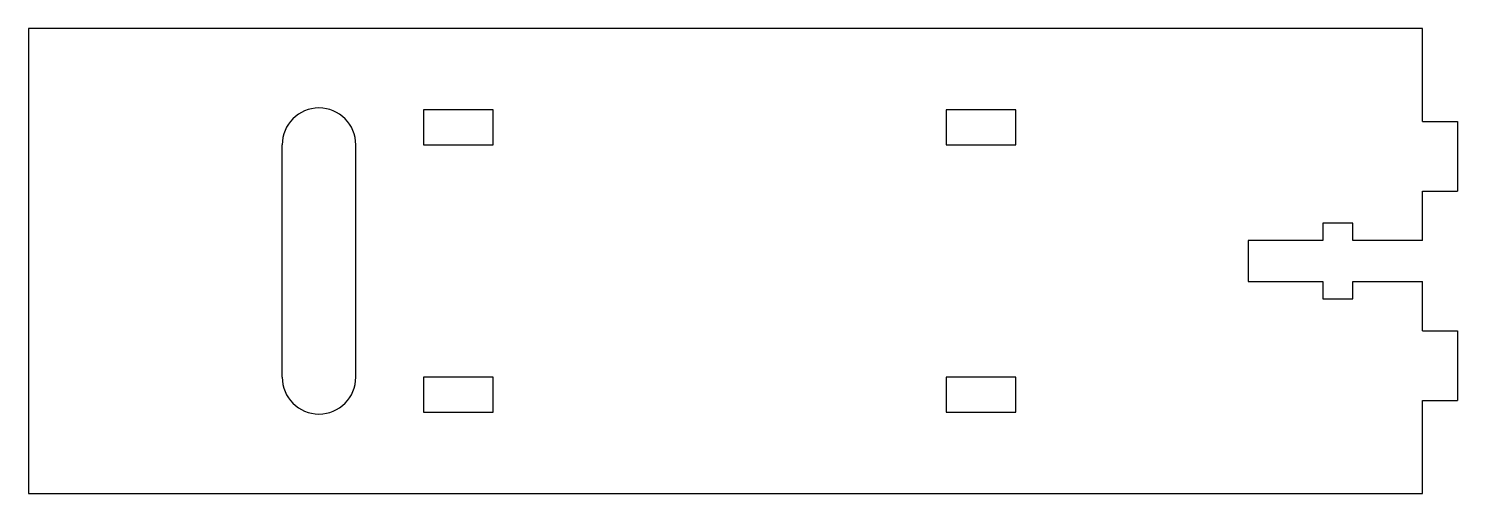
# Model space of a CAD drawing. Header units: millimetres. Extents: x -60 to 63, y -20 to 20.
import ezdxf

# ---------------------------------------------------------------- set-up
doc = ezdxf.new("R2010")
doc.units = ezdxf.units.MM
doc.layers.add('Shape2DView019', color=7, linetype='CONTINUOUS')

msp = doc.modelspace()

# ---------------------------------------------------------------- linework, layer by layer
at = {"layer": 'Shape2DView019'}
for p, q in [((-60, 20), (-60, -20)), ((60, 20), (-60, 20)), ((60, 12), (60, 20)), ((-26, 13.02), (-26, 10)), ((-20, 13.02), (-26, 13.02)), ((-20, 10), (-20, 13.02)), ((19, 13.02), (19, 10)), ((25, 13.02), (19, 13.02)), ((25, 10), (25, 13.02)), ((60, 12), (63, 12)), ((63, 12), (63, 6)), ((-38.17, -10), (-38.17, 10)), ((-31.83, -10), (-31.83, 10)), ((-26, 10), (-20, 10)), ((19, 10), (25, 10)), ((60, 6), (63, 6)), ((60, 1.75), (60, 6)), ((54, 3.25), (51.4, 3.25)), ((51.4, 3.25), (51.4, 1.75)), ((54, 1.75), (54, 3.25)), ((51.4, 1.75), (45, 1.75)), ((45, 1.75), (45, -1.75)), ((60, 1.75), (54, 1.75)), ((45, -1.75), (51.4, -1.75)), ((51.4, -1.75), (51.4, -3.25)), ((54, -1.75), (60, -1.75)), ((54, -3.25), (54, -1.75)), ((60, -6), (60, -1.75)), ((51.4, -3.25), (54, -3.25)), ((60, -6), (63, -6)), ((63, -6), (63, -12)), ((-26, -10), (-26, -13.02)), ((-20, -10), (-26, -10)), ((-20, -13.02), (-20, -10)), ((19, -10), (19, -13.02)), ((25, -10), (19, -10)), ((25, -13.02), (25, -10)), ((60, -12), (63, -12)), ((60, -20), (60, -12)), ((-26, -13.02), (-20, -13.02)), ((19, -13.02), (25, -13.02)), ((-60, -20), (60, -20))]:
    msp.add_line(p, q, dxfattribs=at)
for centre, start, end in [((-35, 10), 0, -180), ((-35, -10), 180, 0)]:
    msp.add_arc(centre, 3.17, start, end, dxfattribs=at)

doc.saveas('drawing.dxf')
